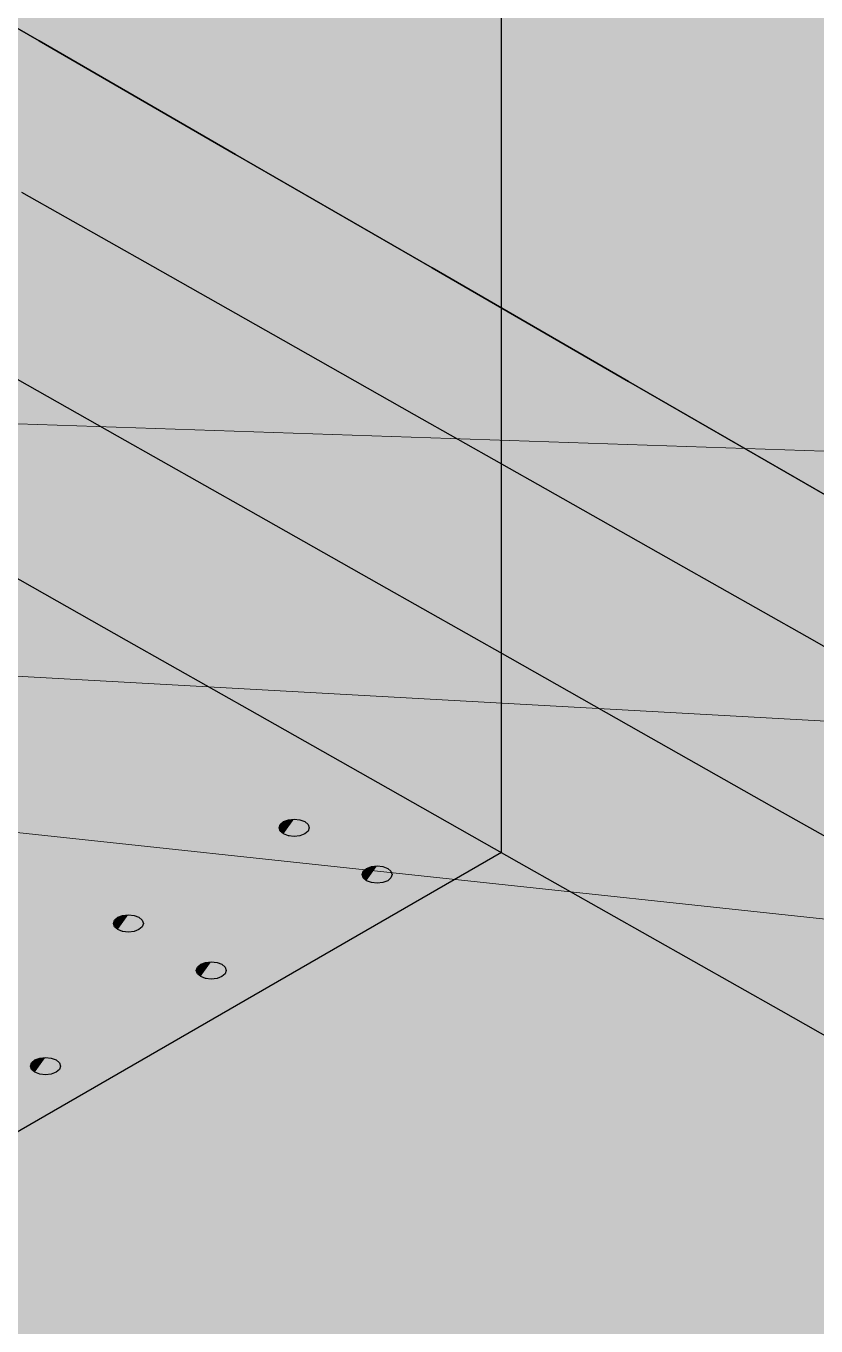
# Model space of a CAD drawing. Header units: metres. Extents: x 0 to 24.2, y -20 to 5.6.
# Drawn here: x 12.0757 to 12.282, y 0.9858 to 1.3252 of the extents above; entities that cross this region are included whole.
import ezdxf

# ---------------------------------------------------------------- set-up
doc = ezdxf.new("R2010")
doc.units = ezdxf.units.M
doc.header["$LTSCALE"] = 0.25
doc.layers.add('ISO-ARISTAS', color=8, linetype='CONTINUOUS')
doc.layers.add('ISO-CONCRETO-SUP', color=254, linetype='CONTINUOUS', true_color=0xe8e8e8)
doc.layers.add('LLAMADAS', color=30, linetype='CONTINUOUS', lineweight=18)

msp = doc.modelspace()

# ---------------------------------------------------------------- linework, layer by layer
at = {"layer": 'ISO-ARISTAS', "color": 250}
for p, q in [((12.19988, 1.10941), (12.19988, 1.40941)), ((12.07914, 1.3213), (12.02782, 1.35093)), ((12.02782, 1.35093), (12.07914, 1.3213)), ((12.13046, 1.29167), (12.07914, 1.3213)), ((12.07914, 1.3213), (12.13046, 1.29167)), ((12.18178, 1.26204), (12.13046, 1.29167)), ((12.13046, 1.29167), (12.18178, 1.26204)), ((12.07453, 1.28183), (12.10872, 1.26249)), ((12.10872, 1.26249), (12.1429, 1.24315)), ((12.2331, 1.23241), (12.18178, 1.26204)), ((12.18178, 1.26204), (12.2331, 1.23241)), ((12.1429, 1.24315), (12.17709, 1.22381)), ((12.0996, 1.21815), (12.06542, 1.23749)), ((12.0996, 1.21815), (12.06542, 1.23749)), ((12.28442, 1.20278), (12.2331, 1.23241)), ((12.2331, 1.23241), (12.28442, 1.20278)), ((12.17709, 1.22381), (12.21127, 1.20447)), ((12.13379, 1.19881), (12.0996, 1.21815)), ((12.13379, 1.19881), (12.0996, 1.21815)), ((12.21127, 1.20447), (12.24546, 1.18512)), ((12.16797, 1.17947), (12.13379, 1.19881)), ((12.16797, 1.17947), (12.13379, 1.19881)), ((12.24546, 1.18512), (12.27964, 1.16578)), ((12.0677, 1.1842), (12.10188, 1.16486)), ((12.0677, 1.1842), (12.10188, 1.16486)), ((12.20216, 1.16012), (12.16797, 1.17947)), ((12.20216, 1.16012), (12.16797, 1.17947)), ((12.10188, 1.16486), (12.13607, 1.14552)), ((12.10188, 1.16486), (12.13607, 1.14552)), ((12.27964, 1.16578), (12.31383, 1.14644)), ((12.23634, 1.14078), (12.20216, 1.16012)), ((12.23634, 1.14078), (12.20216, 1.16012)), ((12.13607, 1.14552), (12.17025, 1.12618)), ((12.13607, 1.14552), (12.17025, 1.12618)), ((12.27053, 1.12144), (12.23634, 1.14078)), ((12.27053, 1.12144), (12.23634, 1.14078)), ((12.17025, 1.12618), (12.20444, 1.10683)), ((12.17025, 1.12618), (12.20444, 1.10683)), ((12.30471, 1.1021), (12.27053, 1.12144)), ((12.30471, 1.1021), (12.27053, 1.12144)), ((12.14183, 1.11589), (12.14213, 1.11675)), ((12.14213, 1.11675), (12.14298, 1.11749)), ((12.14298, 1.11749), (12.14425, 1.11798)), ((12.14425, 1.11798), (12.14575, 1.11815)), ((12.14575, 1.11815), (12.14725, 1.11798)), ((12.14725, 1.11798), (12.14852, 1.11749)), ((12.14852, 1.11749), (12.14937, 1.11675)), ((12.14937, 1.11675), (12.14967, 1.11589)), ((12.14213, 1.11502), (12.14183, 1.11589)), ((12.14298, 1.11429), (12.14213, 1.11502)), ((12.14425, 1.1138), (12.14298, 1.11429)), ((12.14575, 1.11362), (12.14425, 1.1138)), ((12.14725, 1.1138), (12.14575, 1.11362)), ((12.14852, 1.11429), (12.14725, 1.1138)), ((12.14937, 1.11502), (12.14852, 1.11429)), ((12.14967, 1.11589), (12.14937, 1.11502)), ((12.19988, 1.10941), (12.02667, 1.00941)), ((12.20444, 1.10683), (12.23862, 1.08749)), ((12.20444, 1.10683), (12.23862, 1.08749)), ((12.16348, 1.10364), (12.16378, 1.1045)), ((12.16378, 1.10277), (12.16348, 1.10364)), ((12.16378, 1.1045), (12.16463, 1.10524)), ((12.16463, 1.10524), (12.1659, 1.10573)), ((12.1659, 1.10573), (12.1674, 1.1059)), ((12.1674, 1.1059), (12.1689, 1.10573)), ((12.1689, 1.10573), (12.17017, 1.10524)), ((12.17017, 1.10524), (12.17102, 1.1045)), ((12.17102, 1.1045), (12.17132, 1.10364)), ((12.17132, 1.10364), (12.17102, 1.10277)), ((12.16463, 1.10204), (12.16378, 1.10277)), ((12.1659, 1.10155), (12.16463, 1.10204)), ((12.1674, 1.10137), (12.1659, 1.10155)), ((12.1689, 1.10155), (12.1674, 1.10137)), ((12.17017, 1.10204), (12.1689, 1.10155)), ((12.17102, 1.10277), (12.17017, 1.10204)), ((12.09968, 1.09249), (12.10095, 1.09298)), ((12.10095, 1.09298), (12.10245, 1.09315)), ((12.10245, 1.09315), (12.10395, 1.09298)), ((12.10395, 1.09298), (12.10522, 1.09249)), ((12.09853, 1.09089), (12.09883, 1.09175)), ((12.09883, 1.09002), (12.09853, 1.09089)), ((12.09883, 1.09175), (12.09968, 1.09249)), ((12.09968, 1.08929), (12.09883, 1.09002)), ((12.10522, 1.09249), (12.10607, 1.09175)), ((12.10607, 1.09002), (12.10522, 1.08929)), ((12.10607, 1.09175), (12.10637, 1.09089)), ((12.10637, 1.09089), (12.10607, 1.09002)), ((12.10095, 1.0888), (12.09968, 1.08929)), ((12.10245, 1.08862), (12.10095, 1.0888)), ((12.10395, 1.0888), (12.10245, 1.08862)), ((12.10522, 1.08929), (12.10395, 1.0888)), ((12.23862, 1.08749), (12.27281, 1.06815)), ((12.23862, 1.08749), (12.27281, 1.06815)), ((12.12018, 1.07864), (12.12048, 1.0795)), ((12.12048, 1.0795), (12.12133, 1.08024)), ((12.12133, 1.08024), (12.1226, 1.08073)), ((12.1226, 1.08073), (12.1241, 1.0809)), ((12.1241, 1.0809), (12.1256, 1.08073)), ((12.1256, 1.08073), (12.12687, 1.08024)), ((12.12687, 1.08024), (12.12772, 1.0795)), ((12.12772, 1.0795), (12.12802, 1.07864)), ((12.12048, 1.07777), (12.12018, 1.07864)), ((12.12133, 1.07704), (12.12048, 1.07777)), ((12.1226, 1.07655), (12.12133, 1.07704)), ((12.1241, 1.07637), (12.1226, 1.07655)), ((12.1256, 1.07655), (12.1241, 1.07637)), ((12.12687, 1.07704), (12.1256, 1.07655)), ((12.12772, 1.07777), (12.12687, 1.07704)), ((12.12802, 1.07864), (12.12772, 1.07777)), ((12.27281, 1.06815), (12.30699, 1.04881)), ((12.27281, 1.06815), (12.30699, 1.04881)), ((12.07803, 1.05524), (12.0793, 1.05573)), ((12.0793, 1.05573), (12.0808, 1.0559)), ((12.0808, 1.0559), (12.0823, 1.05573)), ((12.0823, 1.05573), (12.08357, 1.05524)), ((12.07688, 1.05364), (12.07718, 1.0545)), ((12.07718, 1.05277), (12.07688, 1.05364)), ((12.07718, 1.0545), (12.07803, 1.05524)), ((12.07803, 1.05204), (12.07718, 1.05277)), ((12.08357, 1.05524), (12.08442, 1.0545)), ((12.08442, 1.05277), (12.08357, 1.05204)), ((12.08442, 1.0545), (12.08472, 1.05364)), ((12.08472, 1.05364), (12.08442, 1.05277)), ((12.0793, 1.05155), (12.07803, 1.05204)), ((12.0808, 1.05137), (12.0793, 1.05155)), ((12.0823, 1.05155), (12.0808, 1.05137)), ((12.08357, 1.05204), (12.0823, 1.05155))]:
    msp.add_line(p, q, dxfattribs=at)
at = {"layer": 'ISO-CONCRETO-SUP', "true_color": 0xb2b2ad}
for points in [[(12.02782, 1.35093), (12.07914, 1.3213), (12.02782, 1.40093), (12.07914, 1.3713)], [(12.13046, 1.34167), (12.18178, 1.31204), (12.13046, 1.39167), (12.18178, 1.36204)], [(12.2331, 1.33241), (12.28442, 1.30278), (12.2331, 1.38241), (12.28442, 1.35278)], [(12.07914, 1.3213), (12.13046, 1.29167), (12.07914, 1.3713), (12.13046, 1.34167)], [(12.18178, 1.31204), (12.2331, 1.28241), (12.18178, 1.36204), (12.2331, 1.33241)], [(12.13046, 1.29167), (12.18178, 1.26204), (12.13046, 1.34167), (12.18178, 1.31204)], [(12.2331, 1.28241), (12.28442, 1.25278), (12.2331, 1.33241), (12.28442, 1.30278)], [(12.18178, 1.26204), (12.2331, 1.23241), (12.18178, 1.31204), (12.2331, 1.28241)], [(12.2331, 1.23241), (12.28442, 1.20278), (12.2331, 1.28241), (12.28442, 1.25278)]]:
    msp.add_solid(points, dxfattribs=at)
at = {"layer": 'ISO-CONCRETO-SUP', "true_color": 0xc5c5c0}
for points in [[(12.07112, 1.37593), (12.12244, 1.3463), (12.02782, 1.35093), (12.07914, 1.3213)], [(12.16574, 1.3713), (12.21706, 1.34167), (12.12244, 1.3463), (12.17376, 1.31667)], [(12.26036, 1.36667), (12.31168, 1.33704), (12.21706, 1.34167), (12.26838, 1.31204)], [(12.12244, 1.3463), (12.17376, 1.31667), (12.07914, 1.3213), (12.13046, 1.29167)], [(12.21706, 1.34167), (12.26838, 1.31204), (12.17376, 1.31667), (12.22508, 1.28704)], [(12.31168, 1.33704), (12.363, 1.30741), (12.26838, 1.31204), (12.3197, 1.28241)], [(12.17376, 1.31667), (12.22508, 1.28704), (12.13046, 1.29167), (12.18178, 1.26204)], [(12.26838, 1.31204), (12.3197, 1.28241), (12.22508, 1.28704), (12.2764, 1.25741)], [(12.22508, 1.28704), (12.2764, 1.25741), (12.18178, 1.26204), (12.2331, 1.23241)], [(12.3197, 1.28241), (12.37102, 1.25278), (12.2764, 1.25741), (12.32772, 1.22778)], [(12.2764, 1.25741), (12.32772, 1.22778), (12.2331, 1.23241), (12.28442, 1.20278)]]:
    msp.add_solid(points, dxfattribs=at)
at = {"layer": 'ISO-CONCRETO-SUP', "true_color": 0xa2a7af}
for points in [[(12.0677, 1.3342), (12.10188, 1.31486), (12.0677, 1.3717), (12.10188, 1.35236)], [(12.13607, 1.33302), (12.17025, 1.31368), (12.13607, 1.37052), (12.17025, 1.35118)], [(12.20444, 1.33183), (12.23862, 1.31249), (12.20444, 1.36933), (12.23862, 1.34999)], [(12.27281, 1.33065), (12.30699, 1.31131), (12.27281, 1.36815), (12.30699, 1.34881)], [(12.10188, 1.31486), (12.13607, 1.29552), (12.10188, 1.35236), (12.13607, 1.33302)], [(12.17025, 1.31368), (12.20444, 1.29433), (12.17025, 1.35118), (12.20444, 1.33183)], [(12.23862, 1.31249), (12.27281, 1.29315), (12.23862, 1.34999), (12.27281, 1.33065)], [(12.0677, 1.2967), (12.10188, 1.27736), (12.0677, 1.3342), (12.10188, 1.31486)], [(12.13607, 1.29552), (12.17025, 1.27618), (12.13607, 1.33302), (12.17025, 1.31368)], [(12.20444, 1.29433), (12.23862, 1.27499), (12.20444, 1.33183), (12.23862, 1.31249)], [(12.27281, 1.29315), (12.30699, 1.27381), (12.27281, 1.33065), (12.30699, 1.31131)], [(12.10188, 1.27736), (12.13607, 1.25802), (12.10188, 1.31486), (12.13607, 1.29552)], [(12.17025, 1.27618), (12.20444, 1.25683), (12.17025, 1.31368), (12.20444, 1.29433)], [(12.23862, 1.27499), (12.27281, 1.25565), (12.23862, 1.31249), (12.27281, 1.29315)], [(12.0677, 1.2592), (12.10188, 1.23986), (12.0677, 1.2967), (12.10188, 1.27736)], [(12.13607, 1.25802), (12.17025, 1.23868), (12.13607, 1.29552), (12.17025, 1.27618)], [(12.20444, 1.25683), (12.23862, 1.23749), (12.20444, 1.29433), (12.23862, 1.27499)], [(12.27281, 1.25565), (12.30699, 1.23631), (12.27281, 1.29315), (12.30699, 1.27381)], [(12.10188, 1.23986), (12.13607, 1.22052), (12.10188, 1.27736), (12.13607, 1.25802)], [(12.17025, 1.23868), (12.20444, 1.21933), (12.17025, 1.27618), (12.20444, 1.25683)], [(12.23862, 1.23749), (12.27281, 1.21815), (12.23862, 1.27499), (12.27281, 1.25565)], [(12.0677, 1.2217), (12.10188, 1.20236), (12.0677, 1.2592), (12.10188, 1.23986)], [(12.13607, 1.22052), (12.17025, 1.20118), (12.13607, 1.25802), (12.17025, 1.23868)], [(12.20444, 1.21933), (12.23862, 1.19999), (12.20444, 1.25683), (12.23862, 1.23749)], [(12.27281, 1.21815), (12.30699, 1.19881), (12.27281, 1.25565), (12.30699, 1.23631)], [(12.10188, 1.20236), (12.13607, 1.18302), (12.10188, 1.23986), (12.13607, 1.22052)], [(12.06542, 1.20178), (12.0996, 1.18244), (12.06542, 1.23749), (12.0996, 1.21815)], [(12.17025, 1.20118), (12.20444, 1.18183), (12.17025, 1.23868), (12.20444, 1.21933)], [(12.23862, 1.19999), (12.27281, 1.18065), (12.23862, 1.23749), (12.27281, 1.21815)], [(12.0677, 1.1842), (12.10188, 1.16486), (12.0677, 1.2217), (12.10188, 1.20236)], [(12.13607, 1.18302), (12.17025, 1.16368), (12.13607, 1.22052), (12.17025, 1.20118)], [(12.20444, 1.18183), (12.23862, 1.16249), (12.20444, 1.21933), (12.23862, 1.19999)], [(12.0996, 1.18244), (12.13379, 1.16309), (12.0996, 1.21815), (12.13379, 1.19881)], [(12.27281, 1.18065), (12.30699, 1.16131), (12.27281, 1.21815), (12.30699, 1.19881)], [(12.06542, 1.16606), (12.0996, 1.14672), (12.06542, 1.20178), (12.0996, 1.18244)], [(12.10188, 1.16486), (12.13607, 1.14552), (12.10188, 1.20236), (12.13607, 1.18302)], [(12.13379, 1.16309), (12.16797, 1.14375), (12.13379, 1.19881), (12.16797, 1.17947)], [(12.17025, 1.16368), (12.20444, 1.14433), (12.17025, 1.20118), (12.20444, 1.18183)], [(12.23862, 1.16249), (12.27281, 1.14315), (12.23862, 1.19999), (12.27281, 1.18065)], [(12.0996, 1.14672), (12.13379, 1.12738), (12.0996, 1.18244), (12.13379, 1.16309)], [(12.13607, 1.14552), (12.17025, 1.12618), (12.13607, 1.18302), (12.17025, 1.16368)], [(12.20444, 1.14433), (12.23862, 1.12499), (12.20444, 1.18183), (12.23862, 1.16249)], [(12.16797, 1.14375), (12.20216, 1.12441), (12.16797, 1.17947), (12.20216, 1.16012)], [(12.27281, 1.14315), (12.30699, 1.12381), (12.27281, 1.18065), (12.30699, 1.16131)], [(12.06542, 1.13035), (12.0996, 1.11101), (12.06542, 1.16606), (12.0996, 1.14672)], [(12.13379, 1.12738), (12.16797, 1.10804), (12.13379, 1.16309), (12.16797, 1.14375)], [(12.17025, 1.12618), (12.20444, 1.10683), (12.17025, 1.16368), (12.20444, 1.14433)], [(12.23862, 1.12499), (12.27281, 1.10565), (12.23862, 1.16249), (12.27281, 1.14315)], [(12.20216, 1.12441), (12.23634, 1.10507), (12.20216, 1.16012), (12.23634, 1.14078)], [(12.0996, 1.11101), (12.13379, 1.09166), (12.0996, 1.14672), (12.13379, 1.12738)], [(12.20444, 1.10683), (12.23862, 1.08749), (12.20444, 1.14433), (12.23862, 1.12499)], [(12.16797, 1.10804), (12.20216, 1.08869), (12.16797, 1.14375), (12.20216, 1.12441)], [(12.23634, 1.10507), (12.27053, 1.08572), (12.23634, 1.14078), (12.27053, 1.12144)], [(12.27281, 1.10565), (12.30699, 1.08631), (12.27281, 1.14315), (12.30699, 1.12381)], [(12.06542, 1.09463), (12.0996, 1.07529), (12.06542, 1.13035), (12.0996, 1.11101)], [(12.13379, 1.09166), (12.16797, 1.07232), (12.13379, 1.12738), (12.16797, 1.10804)], [(12.20216, 1.08869), (12.23634, 1.06935), (12.20216, 1.12441), (12.23634, 1.10507)], [(12.23862, 1.08749), (12.27281, 1.06815), (12.23862, 1.12499), (12.27281, 1.10565)], [(12.27053, 1.08572), (12.30471, 1.06638), (12.27053, 1.12144), (12.30471, 1.1021)], [(12.0996, 1.07529), (12.13379, 1.05595), (12.0996, 1.11101), (12.13379, 1.09166)], [(12.16797, 1.07232), (12.20216, 1.05298), (12.16797, 1.10804), (12.20216, 1.08869)], [(12.23634, 1.06935), (12.27053, 1.05001), (12.23634, 1.10507), (12.27053, 1.08572)], [(12.27281, 1.06815), (12.30699, 1.04881), (12.27281, 1.10565), (12.30699, 1.08631)], [(12.06542, 1.05892), (12.0996, 1.03958), (12.06542, 1.09463), (12.0996, 1.07529)], [(12.13379, 1.05595), (12.16797, 1.03661), (12.13379, 1.09166), (12.16797, 1.07232)], [(12.20216, 1.05298), (12.23634, 1.03364), (12.20216, 1.08869), (12.23634, 1.06935)], [(12.27053, 1.05001), (12.30471, 1.03067), (12.27053, 1.08572), (12.30471, 1.06638)], [(12.0996, 1.03958), (12.13379, 1.02024), (12.0996, 1.07529), (12.13379, 1.05595)], [(12.16797, 1.03661), (12.20216, 1.01727), (12.16797, 1.07232), (12.20216, 1.05298)], [(12.23634, 1.03364), (12.27053, 1.0143), (12.23634, 1.06935), (12.27053, 1.05001)], [(12.06542, 1.02321), (12.0996, 1.00386), (12.06542, 1.05892), (12.0996, 1.03958)], [(12.13379, 1.02024), (12.16797, 1.00089), (12.13379, 1.05595), (12.16797, 1.03661)], [(12.20216, 1.01727), (12.23634, 0.99792), (12.20216, 1.05298), (12.23634, 1.03364)], [(12.27053, 1.0143), (12.30471, 0.99495), (12.27053, 1.05001), (12.30471, 1.03067)], [(12.0996, 1.00386), (12.13379, 0.98452), (12.0996, 1.03958), (12.13379, 1.02024)], [(12.16797, 1.00089), (12.20216, 0.98155), (12.16797, 1.03661), (12.20216, 1.01727)], [(12.23634, 0.99792), (12.27053, 0.97858), (12.23634, 1.03364), (12.27053, 1.0143)], [(12.06542, 0.98749), (12.0996, 0.96815), (12.06542, 1.02321), (12.0996, 1.00386)], [(12.13379, 0.98452), (12.16797, 0.96518), (12.13379, 1.02024), (12.16797, 1.00089)], [(12.20216, 0.98155), (12.23634, 0.96221), (12.20216, 1.01727), (12.23634, 0.99792)], [(12.27053, 0.97858), (12.30471, 0.95924), (12.27053, 1.0143), (12.30471, 0.99495)], [(12.0996, 0.96815), (12.13379, 0.94881), (12.0996, 1.00386), (12.13379, 0.98452)], [(12.16797, 0.96518), (12.20216, 0.94584), (12.16797, 1.00089), (12.20216, 0.98155)], [(12.23634, 0.96221), (12.27053, 0.94287), (12.23634, 0.99792), (12.27053, 0.97858)]]:
    msp.add_solid(points, dxfattribs=at)
at = {"layer": 'ISO-CONCRETO-SUP', "true_color": 0xb3b9c1}
for points in [[(12.07453, 1.28183), (12.10872, 1.26249), (12.05288, 1.26933), (12.08707, 1.24999)], [(12.05288, 1.26933), (12.08707, 1.24999), (12.03123, 1.25683), (12.06542, 1.23749)], [(12.10872, 1.26249), (12.1429, 1.24315), (12.08707, 1.24999), (12.12125, 1.23065)], [(12.08707, 1.24999), (12.12125, 1.23065), (12.06542, 1.23749), (12.0996, 1.21815)], [(12.1429, 1.24315), (12.17709, 1.22381), (12.12125, 1.23065), (12.15544, 1.21131)], [(12.12125, 1.23065), (12.15544, 1.21131), (12.0996, 1.21815), (12.13379, 1.19881)], [(12.17709, 1.22381), (12.21127, 1.20447), (12.15544, 1.21131), (12.18962, 1.19197)], [(12.15544, 1.21131), (12.18962, 1.19197), (12.13379, 1.19881), (12.16797, 1.17947)], [(12.21127, 1.20447), (12.24546, 1.18512), (12.18962, 1.19197), (12.22381, 1.17262)], [(12.18962, 1.19197), (12.22381, 1.17262), (12.16797, 1.17947), (12.20216, 1.16012)], [(12.24546, 1.18512), (12.27964, 1.16578), (12.22381, 1.17262), (12.25799, 1.15328)], [(12.0677, 1.1842), (12.10188, 1.16486), (12.03305, 1.1642), (12.06724, 1.14486)], [(12.22381, 1.17262), (12.25799, 1.15328), (12.20216, 1.16012), (12.23634, 1.14078)], [(12.10188, 1.16486), (12.13607, 1.14552), (12.06724, 1.14486), (12.10142, 1.12552)], [(12.27964, 1.16578), (12.31383, 1.14644), (12.25799, 1.15328), (12.29218, 1.13394)], [(12.25799, 1.15328), (12.29218, 1.13394), (12.23634, 1.14078), (12.27053, 1.12144)], [(12.06724, 1.14486), (12.10142, 1.12552), (12.0326, 1.12486), (12.06678, 1.10552)], [(12.13607, 1.14552), (12.17025, 1.12618), (12.10142, 1.12552), (12.13561, 1.10618)], [(12.29218, 1.13394), (12.32636, 1.1146), (12.27053, 1.12144), (12.30471, 1.1021)], [(12.10142, 1.12552), (12.13561, 1.10618), (12.06678, 1.10552), (12.10097, 1.08618)], [(12.17025, 1.12618), (12.20444, 1.10683), (12.13561, 1.10618), (12.1698, 1.08683)], [(12.20444, 1.10683), (12.23862, 1.08749), (12.1698, 1.08683), (12.20398, 1.06749)], [(12.06678, 1.10552), (12.10097, 1.08618), (12.03214, 1.08552), (12.06633, 1.06618)], [(12.13561, 1.10618), (12.1698, 1.08683), (12.10097, 1.08618), (12.13515, 1.06683)], [(12.10097, 1.08618), (12.13515, 1.06683), (12.06633, 1.06618), (12.10051, 1.04683)], [(12.1698, 1.08683), (12.20398, 1.06749), (12.13515, 1.06683), (12.16934, 1.04749)], [(12.23862, 1.08749), (12.27281, 1.06815), (12.20398, 1.06749), (12.23817, 1.04815)], [(12.06633, 1.06618), (12.10051, 1.04683), (12.03169, 1.04618), (12.06587, 1.02683)], [(12.13515, 1.06683), (12.16934, 1.04749), (12.10051, 1.04683), (12.1347, 1.02749)], [(12.20398, 1.06749), (12.23817, 1.04815), (12.16934, 1.04749), (12.20352, 1.02815)], [(12.27281, 1.06815), (12.30699, 1.04881), (12.23817, 1.04815), (12.27235, 1.02881)], [(12.10051, 1.04683), (12.1347, 1.02749), (12.06587, 1.02683), (12.10006, 1.00749)], [(12.16934, 1.04749), (12.20352, 1.02815), (12.1347, 1.02749), (12.16888, 1.00815)], [(12.23817, 1.04815), (12.27235, 1.02881), (12.20352, 1.02815), (12.23771, 1.00881)], [(12.30699, 1.04881), (12.34118, 1.02947), (12.27235, 1.02881), (12.30654, 1.00947)], [(12.27235, 1.02881), (12.30654, 1.00947), (12.23771, 1.00881), (12.2719, 0.98947)], [(12.06587, 1.02683), (12.10006, 1.00749), (12.03123, 1.00683), (12.06542, 0.98749)], [(12.1347, 1.02749), (12.16888, 1.00815), (12.10006, 1.00749), (12.13424, 0.98815)], [(12.20352, 1.02815), (12.23771, 1.00881), (12.16888, 1.00815), (12.20307, 0.98881)], [(12.16888, 1.00815), (12.20307, 0.98881), (12.13424, 0.98815), (12.16843, 0.96881)], [(12.23771, 1.00881), (12.2719, 0.98947), (12.20307, 0.98881), (12.23725, 0.96947)], [(12.30654, 1.00947), (12.34072, 0.99012), (12.2719, 0.98947), (12.30608, 0.97012)], [(12.10006, 1.00749), (12.13424, 0.98815), (12.06542, 0.98749), (12.0996, 0.96815)], [(12.13424, 0.98815), (12.16843, 0.96881), (12.0996, 0.96815), (12.13379, 0.94881)], [(12.20307, 0.98881), (12.23725, 0.96947), (12.16843, 0.96881), (12.20261, 0.94947)], [(12.2719, 0.98947), (12.30608, 0.97012), (12.23725, 0.96947), (12.27144, 0.95012)]]:
    msp.add_solid(points, dxfattribs=at)
at = {"layer": 'ISO-CONCRETO-SUP', "true_color": 0x6b6d73}
for points in [[(12.14298, 1.11429), (12.14183, 1.11589), (12.14213, 1.11675)], [(12.14298, 1.11429), (12.14213, 1.11675), (12.14298, 1.11749)], [(12.14298, 1.11429), (12.14425, 1.11798), (12.14575, 1.11815)], [(12.14298, 1.11429), (12.14575, 1.11815), (12.14725, 1.11798)], [(12.14298, 1.11429), (12.14298, 1.11749), (12.14425, 1.11798)], [(12.14298, 1.11429), (12.14725, 1.11798), (12.14852, 1.11749)], [(12.14298, 1.11429), (12.14852, 1.11749), (12.14937, 1.11675)], [(12.14298, 1.11429), (12.14937, 1.11675), (12.14967, 1.11589)], [(12.14298, 1.11429), (12.14213, 1.11502), (12.14183, 1.11589)], [(12.14298, 1.11429), (12.14967, 1.11589), (12.14937, 1.11502)], [(12.14298, 1.11429), (12.14937, 1.11502), (12.14852, 1.11429)], [(12.14298, 1.11429), (12.14852, 1.11429), (12.14725, 1.1138)], [(12.14298, 1.11429), (12.14725, 1.1138), (12.14575, 1.11362)], [(12.14298, 1.11429), (12.14575, 1.11362), (12.14425, 1.1138)], [(12.16463, 1.10204), (12.16348, 1.10364), (12.16378, 1.1045)], [(12.16463, 1.10204), (12.16378, 1.10277), (12.16348, 1.10364)], [(12.16463, 1.10204), (12.16378, 1.1045), (12.16463, 1.10524)], [(12.16463, 1.10204), (12.1659, 1.10573), (12.1674, 1.1059)], [(12.16463, 1.10204), (12.1674, 1.1059), (12.1689, 1.10573)], [(12.16463, 1.10204), (12.16463, 1.10524), (12.1659, 1.10573)], [(12.16463, 1.10204), (12.1689, 1.10573), (12.17017, 1.10524)], [(12.16463, 1.10204), (12.17017, 1.10524), (12.17102, 1.1045)], [(12.16463, 1.10204), (12.17102, 1.1045), (12.17132, 1.10364)], [(12.16463, 1.10204), (12.17132, 1.10364), (12.17102, 1.10277)], [(12.16463, 1.10204), (12.17102, 1.10277), (12.17017, 1.10204)], [(12.16463, 1.10204), (12.17017, 1.10204), (12.1689, 1.10155)], [(12.16463, 1.10204), (12.1689, 1.10155), (12.1674, 1.10137)], [(12.16463, 1.10204), (12.1674, 1.10137), (12.1659, 1.10155)], [(12.09968, 1.08929), (12.10095, 1.09298), (12.10245, 1.09315)], [(12.09968, 1.08929), (12.10245, 1.09315), (12.10395, 1.09298)], [(12.09968, 1.08929), (12.09968, 1.09249), (12.10095, 1.09298)], [(12.09968, 1.08929), (12.10395, 1.09298), (12.10522, 1.09249)], [(12.09968, 1.08929), (12.09853, 1.09089), (12.09883, 1.09175)], [(12.09968, 1.08929), (12.09883, 1.09002), (12.09853, 1.09089)], [(12.09968, 1.08929), (12.09883, 1.09175), (12.09968, 1.09249)], [(12.09968, 1.08929), (12.10522, 1.09249), (12.10607, 1.09175)], [(12.09968, 1.08929), (12.10607, 1.09175), (12.10637, 1.09089)], [(12.09968, 1.08929), (12.10637, 1.09089), (12.10607, 1.09002)], [(12.09968, 1.08929), (12.10607, 1.09002), (12.10522, 1.08929)], [(12.09968, 1.08929), (12.10522, 1.08929), (12.10395, 1.0888)], [(12.09968, 1.08929), (12.10395, 1.0888), (12.10245, 1.08862)], [(12.09968, 1.08929), (12.10245, 1.08862), (12.10095, 1.0888)], [(12.12133, 1.07704), (12.12018, 1.07864), (12.12048, 1.0795)], [(12.12133, 1.07704), (12.12048, 1.0795), (12.12133, 1.08024)], [(12.12133, 1.07704), (12.1226, 1.08073), (12.1241, 1.0809)], [(12.12133, 1.07704), (12.1241, 1.0809), (12.1256, 1.08073)], [(12.12133, 1.07704), (12.12133, 1.08024), (12.1226, 1.08073)], [(12.12133, 1.07704), (12.1256, 1.08073), (12.12687, 1.08024)], [(12.12133, 1.07704), (12.12687, 1.08024), (12.12772, 1.0795)], [(12.12133, 1.07704), (12.12772, 1.0795), (12.12802, 1.07864)], [(12.12133, 1.07704), (12.12048, 1.07777), (12.12018, 1.07864)], [(12.12133, 1.07704), (12.12802, 1.07864), (12.12772, 1.07777)], [(12.12133, 1.07704), (12.12772, 1.07777), (12.12687, 1.07704)], [(12.12133, 1.07704), (12.12687, 1.07704), (12.1256, 1.07655)], [(12.12133, 1.07704), (12.1256, 1.07655), (12.1241, 1.07637)], [(12.12133, 1.07704), (12.1241, 1.07637), (12.1226, 1.07655)], [(12.07803, 1.05204), (12.0793, 1.05573), (12.0808, 1.0559)], [(12.07803, 1.05204), (12.0808, 1.0559), (12.0823, 1.05573)], [(12.07803, 1.05204), (12.07803, 1.05524), (12.0793, 1.05573)], [(12.07803, 1.05204), (12.0823, 1.05573), (12.08357, 1.05524)], [(12.07803, 1.05204), (12.07688, 1.05364), (12.07718, 1.0545)], [(12.07803, 1.05204), (12.07718, 1.05277), (12.07688, 1.05364)], [(12.07803, 1.05204), (12.07718, 1.0545), (12.07803, 1.05524)], [(12.07803, 1.05204), (12.08357, 1.05524), (12.08442, 1.0545)], [(12.07803, 1.05204), (12.08442, 1.0545), (12.08472, 1.05364)], [(12.07803, 1.05204), (12.08472, 1.05364), (12.08442, 1.05277)], [(12.07803, 1.05204), (12.08442, 1.05277), (12.08357, 1.05204)], [(12.07803, 1.05204), (12.08357, 1.05204), (12.0823, 1.05155)], [(12.07803, 1.05204), (12.0823, 1.05155), (12.0808, 1.05137)], [(12.07803, 1.05204), (12.0808, 1.05137), (12.0793, 1.05155)]]:
    msp.add_solid(points, dxfattribs=at)
at = {"layer": 'LLAMADAS'}
for p, q in [((12.93, 1.19228), (11.80742, 1.23033)), ((12.93, 1.10765), (11.33992, 1.19641)), ((12.93, 1.02303), (12.00502, 1.12191))]:
    msp.add_line(p, q, dxfattribs=at)

doc.saveas('drawing.dxf')
